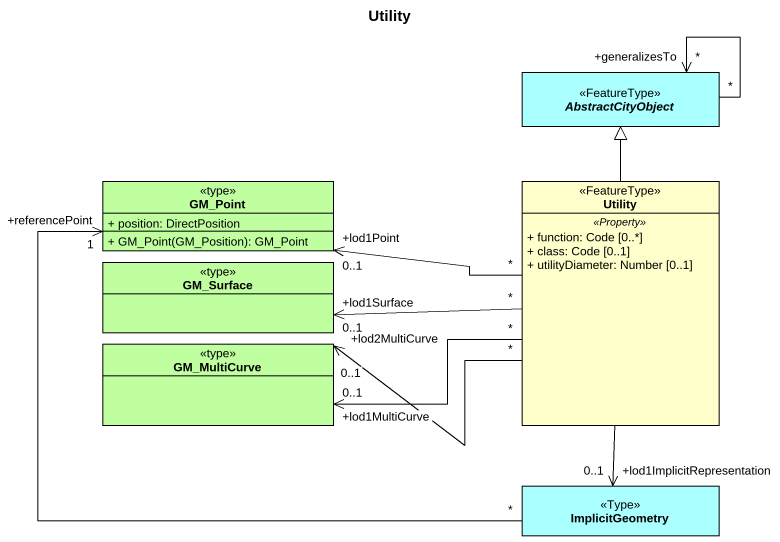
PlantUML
@startuml
title Utility
hide circle
hide empty members
skinparam classAttributeIconSize 0
abstract class AbstractCityObject <<FeatureType>> #AAFFFF
class GM_Point <<type>> #C0FFA0 {
  + position: DirectPosition
  + GM_Point(GM_Position): GM_Point
}
class Utility <<FeatureType>> {
  .. <<Property>> ..
  + function: Code [0..*]
  + class: Code [0..1]
  + utilityDiameter: Number [0..1]
}
class GM_Surface <<type>> #C0FFA0
class GM_MultiCurve <<type>> #C0FFA0
class ImplicitGeometry <<Type>> #AAFFFF
AbstractCityObject "*" --> "+generalizesTo\n*" AbstractCityObject
Utility -up-|> AbstractCityObject
Utility "*" -left-> "+lod1Point\n0..1" GM_Point
Utility "*" -left-> "+lod1Surface\n0..1" GM_Surface
Utility "*" -left-> "+lod1MultiCurve\n0..1" GM_MultiCurve
Utility "*" -left-> "+lod2MultiCurve\n0..1" GM_MultiCurve
Utility --> "+lod1ImplicitRepresentation\n0..1" ImplicitGeometry
ImplicitGeometry "*" -up-> "+referencePoint\n1" GM_Point
@enduml
